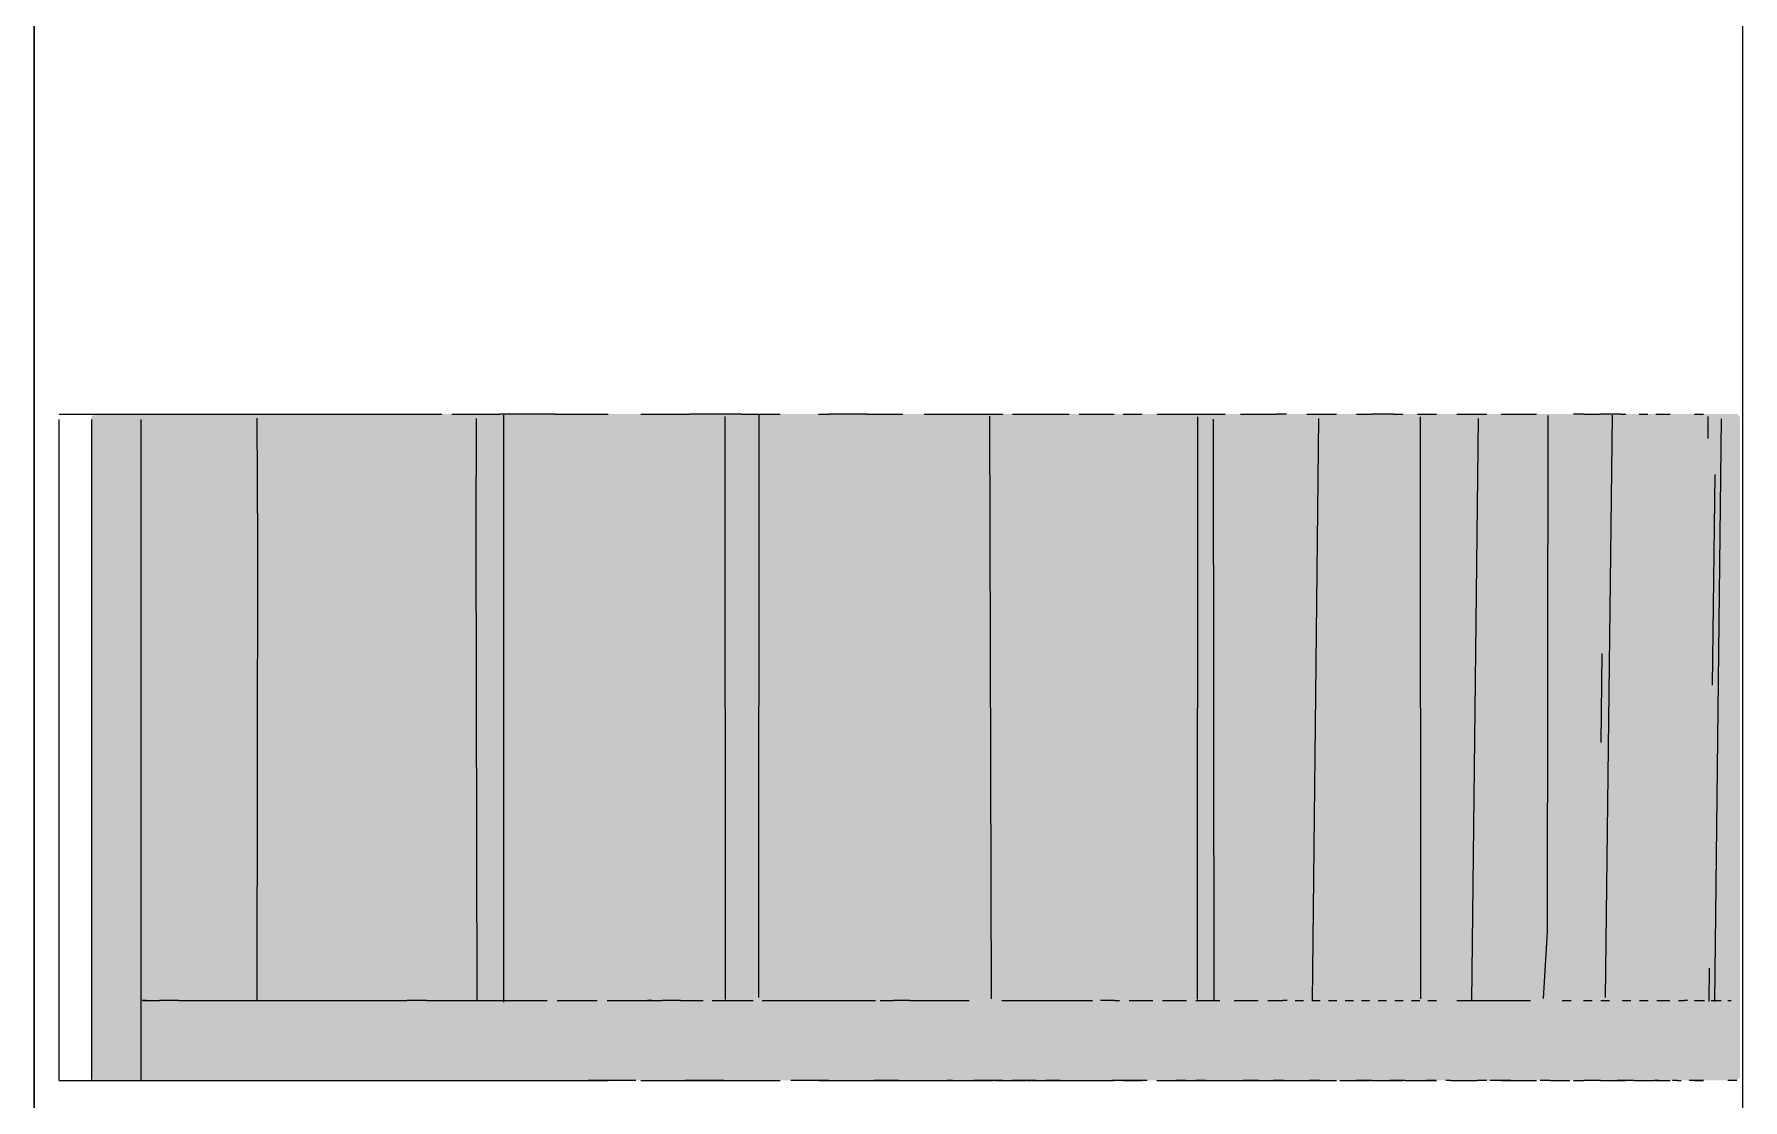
# Model space of a CAD drawing. Header units: millimetres. Extents: x 0 to 84100, y 0 to 59400.
# Drawn here: x 41477 to 44555, y 35408 to 37327 of the extents above; entities that cross this region are included whole.
import ezdxf

# ---------------------------------------------------------------- set-up
doc = ezdxf.new("R2010")
doc.units = ezdxf.units.MM
for name, color, linetype, lineweight in [('09_立面の外形', 7, 'Continuous', 30), ('10_見えがかり', 7, 'Continuous', 13), ('12_見えがかり（ガラス）', 5, 'Continuous', 9)]:
    doc.layers.add(name, color=color, linetype=linetype, lineweight=lineweight)

msp = doc.modelspace()

# ---------------------------------------------------------------- hatches: boundary and pattern name
at = {"layer": '12_見えがかり（ガラス）', "true_color": 0xdce9f2}
msp.add_hatch(color=8, dxfattribs=at).paths.add_polyline_path([(44545.3, 36643.1), (44550.3, 36638.1), (44550.3, 35448.1), (44545.3, 35443.1), (41585.3, 35443.1), (41580.3, 35448.1), (41580.3, 36638.1), (41585.3, 36643.1)])

# ---------------------------------------------------------------- linework, layer by layer
at = {"layer": '09_立面の外形'}
msp.add_lwpolyline([(41477.1, 35370.3), (41477.1, 38834.8)], dxfattribs=at)
at = {"layer": '10_見えがかり'}
for points in [[(44555.4, 35199.3), (44555.4, 38816.3)], [(41522, 36643.1), (41544.4, 36643.1)], [(41522, 35443.1), (41522, 36633.1)], [(41544.4, 36643.1), (41662.5, 36643.1)], [(41662.5, 36643.1), (41783.9, 36643.1)], [(41669.7, 35443.1), (41669.7, 36633.1)], [(41783.9, 36643.1), (41861.9, 36643.1)], [(41861.9, 36643.1), (41943.2, 36643.1)], [(41878.5, 36635.9), (41879.3, 36407.1)], [(41943.2, 36643.1), (42053.2, 36643.1)], [(42053.2, 36643.1), (42165.1, 36643.1)], [(42165.1, 36643.1), (42211.3, 36643.1)], [(42229.7, 36643.1), (42239, 36643.1)], [(42239, 36643.1), (42316, 36643.1)], [(42273.5, 36425.9), (42274, 36634.9)], [(42415.6, 36643.1), (42316, 36643.1)], [(42322.7, 36641.4), (42322.9, 35583.8)], [(42415.6, 36643.1), (42511, 36643.1)], [(42570.3, 36643.1), (42590.2, 36643.1)], [(42590.2, 36643.1), (42657.7, 36643.1)], [(42751.8, 36643.1), (42657.7, 36643.1)], [(42722.6, 35588.8), (42721.8, 36638.8)], [(42751.8, 36643.1), (42821.2, 36643.1)], [(42782.9, 36642.2), (42782.3, 35592.7)], [(42890.2, 36643.1), (42909.8, 36643.1)], [(42976.8, 36643.1), (42909.8, 36643.1)], [(42976.8, 36643.1), (43042, 36643.1)], [(43080.3, 36643.1), (43149.4, 36643.1)], [(43149.4, 36643.1), (43205, 36643.1)], [(43198.2, 36639.4), (43201.2, 35589.8)], [(43205, 36643.1), (43222.4, 36643.1)], [(43239.9, 36643.1), (43266.1, 36643.1)], [(43266.1, 36643.1), (43341.9, 36643.1)], [(43359.9, 36643.1), (43422.6, 36643.1)], [(43439.3, 36643.1), (43472.6, 36643.1)], [(43500.3, 36643.1), (43528, 36643.1)], [(43528, 36643.1), (43595.8, 36643.1)], [(43572.9, 36638.1), (43572.6, 35589.1)], [(43595.8, 36643.1), (43623, 36643.1)], [(43602.9, 35586.5), (43601.7, 36633.8)], [(43650.3, 36643.1), (43668.4, 36643.1)], [(43668.4, 36643.1), (43714.8, 36643.1)], [(43733.2, 36643.1), (43714.8, 36643.1)], [(43769.7, 36643.1), (43823.5, 36643.1)], [(43779.9, 35585.6), (43791.8, 36635.2)], [(43859.6, 36643.1), (43886.7, 36643.1)], [(43925.5, 36643.1), (43886.7, 36643.1)], [(43925.5, 36643.1), (43943, 36643.1)], [(43969.2, 36643.1), (44003.8, 36643.1)], [(43975.4, 35589.8), (43974.8, 36638.2)], [(44039.9, 36643.1), (44077.4, 36643.1)], [(44066.9, 35585.6), (44079.2, 36635.2)], [(44077.4, 36643.1), (44094, 36643.1)], [(44120.1, 36643.1), (44148.5, 36643.1)], [(44148.5, 36643.1), (44183.7, 36643.1)], [(44203.5, 35710.6), (44204.5, 36640.6)], [(44269.5, 36643.1), (44250.2, 36643.1)], [(44269.5, 36643.1), (44299.2, 36643.1)], [(44336.2, 36643.1), (44299.2, 36643.1)], [(44308.2, 35592.4), (44320.3, 36641.3)], [(44336.2, 36643.1), (44344.4, 36643.1)], [(44368.9, 36643.1), (44377.1, 36643.1)], [(44377.1, 36643.1), (44384.3, 36643.1)], [(44398.7, 36643.1), (44424.4, 36643.1)], [(44468.6, 36643.1), (44484.6, 36643.1)], [(44492.7, 36599), (44492.7, 36638.9)], [(44516.3, 36634.5), (44504.5, 35585.4)], [(44504.7, 36534.6), (44500.4, 36154.9)], [(42275, 35587.8), (42273.5, 36425.9)], [(41879.3, 36407.1), (41878.4, 35587.4)], [(44300.3, 36051.9), (44302.2, 36211.8)], [(44196.3, 35590.9), (44203.5, 35710.6)], [(44494.7, 35645.4), (44494, 35585.4)], [(41679.1, 35587.1), (41671.8, 35587.1)], [(41671.8, 35587.1), (41702.9, 35587.1)], [(41710.3, 35587.1), (41702.9, 35587.1)], [(41737.8, 35587.1), (41703.2, 35587.1)], [(41737.8, 35587.1), (41772.5, 35587.1)], [(41772.5, 35587.1), (41807.2, 35587.1)], [(41807.2, 35587.1), (41841.8, 35587.1)], [(41841.8, 35587.1), (41876.5, 35587.1)], [(41876.5, 35587.1), (41911.2, 35587.1)], [(41911.2, 35587.1), (41945.8, 35587.1)], [(41945.8, 35587.1), (41980.5, 35587.1)], [(41980.5, 35587.1), (42015.1, 35587.1)], [(42015.1, 35587.1), (42049.8, 35587.1)], [(42049.8, 35587.1), (42084.5, 35587.1)], [(42084.5, 35587.1), (42119.1, 35587.1)], [(42119.5, 35587.1), (42148.4, 35587.1)], [(42184.7, 35587.1), (42148.6, 35587.1)], [(42184.7, 35587.1), (42220.8, 35587.1)], [(42220.8, 35587.1), (42256.9, 35587.1)], [(42256.9, 35587.1), (42293, 35587.1)], [(42293, 35587.1), (42329.1, 35587.1)], [(42329.1, 35587.1), (42365.3, 35587.1)], [(42365.3, 35587.1), (42401.4, 35587.1)], [(42419.4, 35587.1), (42437.5, 35587.1)], [(42437.5, 35587.1), (42473.6, 35587.1)], [(42473.6, 35587.1), (42491.6, 35587.1)], [(42509.7, 35587.1), (42545.8, 35587.1)], [(42545.8, 35587.1), (42581.9, 35587.1)], [(42589.6, 35587.1), (42582.3, 35587.1)], [(42582.3, 35587.1), (42608.5, 35587.1)], [(42641.4, 35587.1), (42608.7, 35587.1)], [(42641.4, 35587.1), (42674.1, 35587.1)], [(42674.1, 35587.1), (42682.3, 35587.1)], [(42698.6, 35587.1), (42706.8, 35587.1)], [(42706.8, 35587.1), (42739.5, 35587.1)], [(42739.5, 35587.1), (42772.2, 35587.1)], [(42788.5, 35587.1), (42804.9, 35587.1)], [(42804.9, 35587.1), (42837.6, 35587.1)], [(42837.6, 35587.1), (42870.3, 35587.1)], [(42870.3, 35587.1), (42903, 35587.1)], [(42903, 35587.1), (42935.6, 35587.1)], [(42935.6, 35587.1), (42968.3, 35587.1)], [(42968.3, 35587.1), (42992.9, 35587.1)], [(43001.4, 35587.1), (43025, 35587.1)], [(43054.5, 35587.1), (43025.2, 35587.1)], [(43054.5, 35587.1), (43083.7, 35587.1)], [(43083.7, 35587.1), (43113, 35587.1)], [(43113, 35587.1), (43142.3, 35587.1)], [(43142.3, 35587.1), (43161.8, 35587.1)], [(43220.3, 35587.1), (43230.1, 35587.1)], [(43230.1, 35587.1), (43259.3, 35587.1)], [(43259.3, 35587.1), (43288.6, 35587.1)], [(43288.6, 35587.1), (43317.9, 35587.1)], [(43317.9, 35587.1), (43347.2, 35587.1)], [(43347.2, 35587.1), (43376.4, 35587.1)], [(43376.7, 35587.1), (43383.7, 35587.1)], [(43423.7, 35587.1), (43397.9, 35587.1)], [(43423.7, 35587.1), (43432.4, 35587.1)], [(43449.6, 35587.1), (43475.4, 35587.1)], [(43475.4, 35587.1), (43492.7, 35587.1)], [(43509.9, 35587.1), (43527.1, 35587.1)], [(43527.1, 35587.1), (43552.9, 35587.1)], [(43570.2, 35587.1), (43578.8, 35587.1)], [(43578.8, 35587.1), (43604.6, 35587.1)], [(43604.6, 35587.1), (43613.2, 35587.1)], [(43639.1, 35587.1), (43656.3, 35587.1)], [(43656.3, 35587.1), (43682.2, 35587.1)], [(43699.4, 35587.1), (43708, 35587.1)], [(43708.3, 35587.1), (43726.7, 35587.1)], [(43734.3, 35587.1), (43726.8, 35587.1)], [(43749.2, 35587.1), (43764.1, 35587.1)], [(43779.1, 35587.1), (43794, 35587.1)], [(43809, 35587.1), (43816.4, 35587.1)], [(43816.4, 35587.1), (43823.9, 35587.1)], [(43838.8, 35587.1), (43853.8, 35587.1)], [(43868.7, 35587.1), (43883.6, 35587.1)], [(43898.6, 35587.1), (43906.1, 35587.1)], [(43906.1, 35587.1), (43913.5, 35587.1)], [(43928.5, 35587.1), (43943.4, 35587.1)], [(43958.3, 35587.1), (43973.3, 35587.1)], [(43988.2, 35587.1), (43995.7, 35587.1)], [(43995.9, 35587.1), (44003.8, 35587.1)], [(44040.3, 35587.1), (44049.7, 35587.1)], [(44049.7, 35587.1), (44068.7, 35587.1)], [(44068.7, 35587.1), (44087.7, 35587.1)], [(44087.7, 35587.1), (44106.6, 35587.1)], [(44106.6, 35587.1), (44125.6, 35587.1)], [(44125.6, 35587.1), (44144.6, 35587.1)], [(44144.6, 35587.1), (44163.5, 35587.1)], [(44163.5, 35587.1), (44173, 35587.1)], [(44229.9, 35587.1), (44239.4, 35587.1)], [(44239.6, 35587.1), (44246.2, 35587.1)], [(44268.4, 35587.1), (44283.9, 35587.1)], [(44299.4, 35587.1), (44314.9, 35587.1)], [(44338.2, 35587.1), (44346, 35587.1)], [(44346, 35587.1), (44353.8, 35587.1)], [(44369.3, 35587.1), (44377, 35587.1)], [(44377, 35587.1), (44384.8, 35587.1)], [(44400.3, 35587.1), (44408.1, 35587.1)], [(44408.1, 35587.1), (44423.6, 35587.1)], [(44439.3, 35587.1), (44449.8, 35587.1)], [(44455.9, 35587.1), (44449.9, 35587.1)], [(44468, 35587.1), (44474, 35587.1)], [(44474, 35587.1), (44486.1, 35587.1)], [(44498.2, 35587.1), (44510.3, 35587.1)], [(44510.3, 35587.1), (44516.3, 35587.1)], [(44528.4, 35587.1), (44534.4, 35587.1)], [(41522, 35443.1), (41544.4, 35443.1)], [(41544.4, 35443.1), (41662.5, 35443.1)], [(41662.5, 35443.1), (41783.9, 35443.1)], [(41783.9, 35443.1), (41861.9, 35443.1)], [(41861.9, 35443.1), (41943.2, 35443.1)], [(41943.2, 35443.1), (42053.2, 35443.1)], [(42053.2, 35443.1), (42165.1, 35443.1)], [(42165.1, 35443.1), (42211.3, 35443.1)], [(42229.7, 35443.1), (42239, 35443.1)], [(42239, 35443.1), (42316, 35443.1)], [(42316, 35443.1), (42415.6, 35443.1)], [(42415.6, 35443.1), (42511, 35443.1)], [(42570.3, 35443.1), (42590.2, 35443.1)], [(42590.2, 35443.1), (42657.7, 35443.1)], [(42657.7, 35443.1), (42751.8, 35443.1)], [(42751.8, 35443.1), (42821.2, 35443.1)], [(42890.2, 35443.1), (42909.8, 35443.1)], [(42909.8, 35443.1), (42976.8, 35443.1)], [(42976.8, 35443.1), (43042, 35443.1)], [(43080.3, 35443.1), (43149.4, 35443.1)], [(43149.4, 35443.1), (43205, 35443.1)], [(43222.4, 35443.1), (43205, 35443.1)], [(43266.1, 35443.1), (43239.9, 35443.1)], [(43266.1, 35443.1), (43341.9, 35443.1)], [(43359.9, 35443.1), (43422.6, 35443.1)], [(43439.3, 35443.1), (43472.6, 35443.1)], [(43500.3, 35443.1), (43528, 35443.1)], [(43528, 35443.1), (43595.8, 35443.1)], [(43595.8, 35443.1), (43623, 35443.1)], [(43650.3, 35443.1), (43668.4, 35443.1)], [(43668.4, 35443.1), (43714.8, 35443.1)], [(43714.8, 35443.1), (43733.2, 35443.1)], [(43769.7, 35443.1), (43823.5, 35443.1)], [(43886.7, 35443.1), (43859.6, 35443.1)], [(43886.7, 35443.1), (43925.5, 35443.1)], [(43925.5, 35443.1), (43943, 35443.1)], [(43969.2, 35443.1), (44003.8, 35443.1)], [(44039.9, 35443.1), (44077.4, 35443.1)], [(44094, 35443.1), (44077.4, 35443.1)], [(44120.1, 35443.1), (44148.5, 35443.1)], [(44148.5, 35443.1), (44183.7, 35443.1)], [(44250.2, 35443.1), (44269.5, 35443.1)], [(44299.2, 35443.1), (44269.5, 35443.1)], [(44299.2, 35443.1), (44336.2, 35443.1)], [(44336.2, 35443.1), (44344.4, 35443.1)], [(44368.9, 35443.1), (44377.1, 35443.1)], [(44377.1, 35443.1), (44384.3, 35443.1)], [(44398.7, 35443.1), (44424.4, 35443.1)], [(44468.6, 35443.1), (44484.6, 35443.1)]]:
    msp.add_lwpolyline(points, dxfattribs=at)
at = {"layer": '12_見えがかり（ガラス）'}
for points in [[(41581.1, 35443.1), (41581.1, 36633.1)], [(41581.1, 35443.1), (41603.5, 35443.1)], [(41603.5, 35443.1), (41721.6, 35443.1)], [(41721.6, 35443.1), (41843.1, 35443.1)], [(41843.1, 35443.1), (41921.1, 35443.1)], [(41921.1, 35443.1), (42002.4, 35443.1)], [(42002.4, 35443.1), (42112.5, 35443.1)], [(42112.5, 35443.1), (42131.1, 35443.1)], [(42149.8, 35443.1), (42224.4, 35443.1)], [(42224.4, 35443.1), (42261.3, 35443.1)], [(42279.8, 35443.1), (42298.3, 35443.1)], [(42298.3, 35443.1), (42375.3, 35443.1)], [(42375.3, 35443.1), (42475, 35443.1)], [(42560.8, 35443.1), (42475, 35443.1)], [(42579.9, 35443.1), (42649.6, 35443.1)], [(42719.5, 35443.1), (42649.6, 35443.1)], [(42719.5, 35443.1), (42811.2, 35443.1)], [(42908.1, 35443.1), (42840.3, 35443.1)], [(42908.1, 35443.1), (42972, 35443.1)], [(43034.1, 35443.1), (42989.7, 35443.1)], [(43034.1, 35443.1), (43121.9, 35443.1)], [(43131.5, 35443.1), (43121.9, 35443.1)], [(43208.9, 35443.1), (43170.2, 35443.1)], [(43208.9, 35443.1), (43264.5, 35443.1)], [(43282, 35443.1), (43264.5, 35443.1)], [(43325.7, 35443.1), (43299.5, 35443.1)], [(43325.7, 35443.1), (43392.1, 35443.1)], [(43482.2, 35443.1), (43419.5, 35443.1)], [(43499.6, 35443.1), (43534.5, 35443.1)], [(43552.2, 35443.1), (43534.5, 35443.1)], [(43587.6, 35443.1), (43569.9, 35443.1)], [(43587.6, 35443.1), (43655.5, 35443.1)], [(43682.8, 35443.1), (43655.5, 35443.1)], [(43728.1, 35443.1), (43710, 35443.1)], [(43728.1, 35443.1), (43774.5, 35443.1)], [(43792.9, 35443.1), (43774.5, 35443.1)], [(43829.4, 35443.1), (43883.3, 35443.1)], [(43946.4, 35443.1), (43919.4, 35443.1)], [(43946.4, 35443.1), (43985.3, 35443.1)], [(44002.8, 35443.1), (43985.3, 35443.1)], [(44029, 35443.1), (44020.3, 35443.1)], [(44029, 35443.1), (44063.6, 35443.1)], [(44137.2, 35443.1), (44099.7, 35443.1)], [(44137.2, 35443.1), (44163.3, 35443.1)], [(44208.4, 35443.1), (44190.2, 35443.1)], [(44208.4, 35443.1), (44243.5, 35443.1)], [(44310.1, 35443.1), (44329.4, 35443.1)], [(44359.1, 35443.1), (44329.4, 35443.1)], [(44359.1, 35443.1), (44396.1, 35443.1)], [(44404.3, 35443.1), (44396.1, 35443.1)], [(44437, 35443.1), (44428.8, 35443.1)], [(44437, 35443.1), (44444.2, 35443.1)], [(44484.3, 35443.1), (44458.6, 35443.1)], [(44544.6, 35443.1), (44528.6, 35443.1)]]:
    msp.add_lwpolyline(points, dxfattribs=at)

doc.saveas('drawing.dxf')
